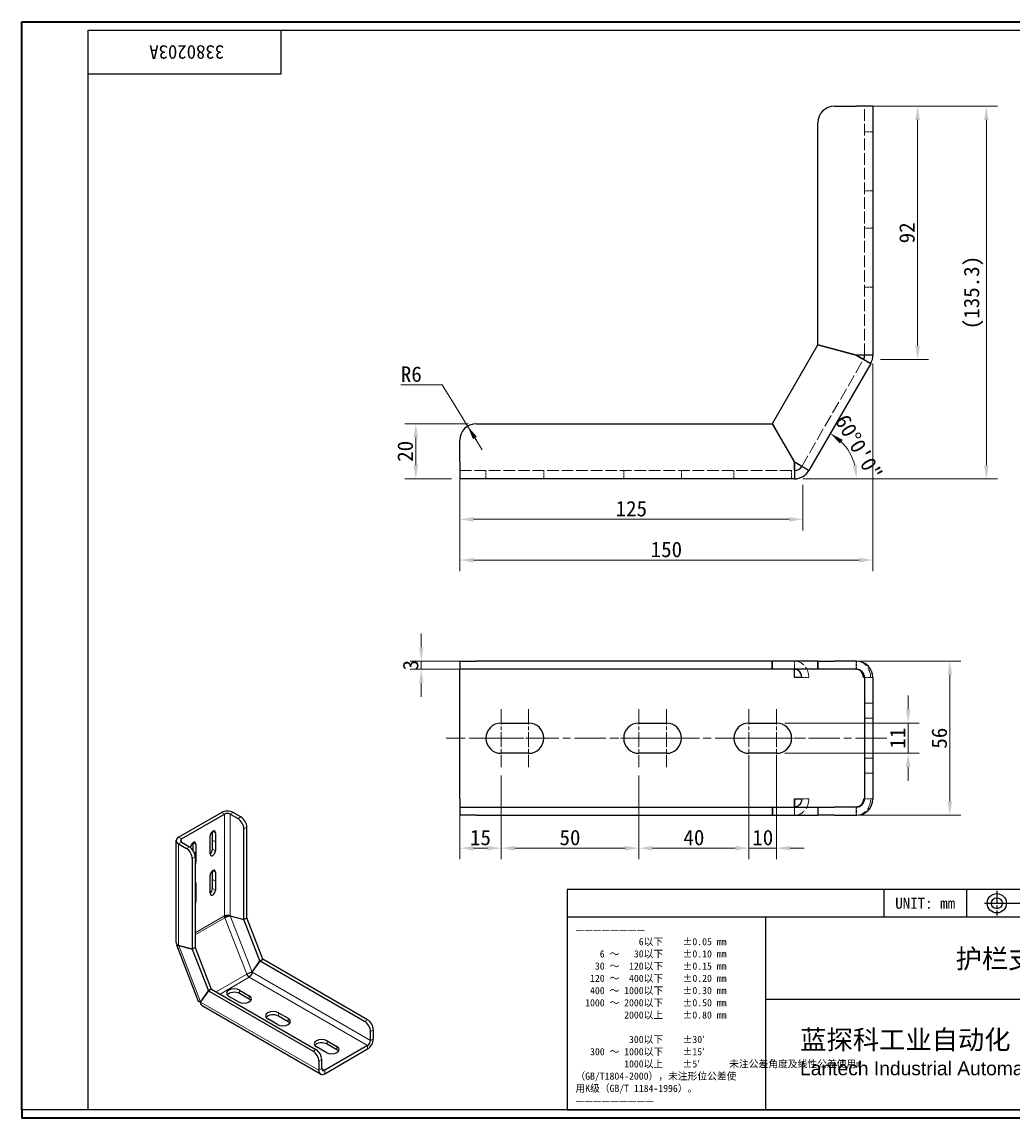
# Model space of a CAD drawing. Header units: millimetres. Extents: x 12 to 583, y 11 to 409.
# Drawn here: x 12 to 371.9, y 11 to 409 of the extents above; entities that cross this region are included whole.
import ezdxf
from ezdxf.enums import TextEntityAlignment as Align

# ---------------------------------------------------------------- set-up
doc = ezdxf.new("R2010")
doc.units = ezdxf.units.MM
doc.header["$LTSCALE"] = 2
doc.linetypes.add('CHAIN', pattern=[0.3543, 0.2362, -0.0295, 0.0591, -0.0295])
doc.linetypes.add('DASHED', pattern=[0.2067, 0.1654, -0.0413])
for name, color, linetype, lineweight in [('1', 7, 'Continuous', 18), ('可见 (ISO)', 7, 'Continuous', 25), ('可见窄的 (ISO)', 7, 'Continuous', 18), ('图框 (ISO)', 7, 'Continuous', 35), ('标题 (ISO)', 7, 'Continuous', 25)]:
    doc.layers.add(name, color=color, linetype=linetype, lineweight=lineweight)
for name, color, linetype, lineweight, true_color in [('中心标记 (ISO)', 1, 'CHAIN', 18, 0xc2ff0000), ('中心线 (ISO)', 1, 'CHAIN', 18, 0xc2ff0000), ('尺寸 (ISO)', 7, 'Continuous', 18, 0xc2008000), ('隐藏 (ISO)', 5, 'DASHED', 18, 0xc20000ff)]:
    doc.layers.add(name, color=color, linetype=linetype, lineweight=lineweight, true_color=true_color)
doc.styles.add('文本样式164', font='SimSun.ttf')
doc.styles.add('文本样式165', font='SimSun.ttf')
doc.styles.add('文本样式74', font='SimSun.ttf')
doc.styles.add('最新国标', font='simfang.ttf')
doc.styles.add('注释文本 (ISO)', font='simfang.ttf')
doc.dimstyles.new('默认 (GB)', dxfattribs={"dimscale": 2, "dimtxt": 2.8, "dimasz": 2.5, "dimexe": 2, "dimexo": 1.5, "dimgap": 0.5, "dimtad": 1, "dimtoh": 1, "dimdsep": 46, "dimtxsty": '最新国标', "dimcen": 0.09, "dimdle": 10, "dimaunit": 1, "dimadec": 3, "dimazin": 2, "dimtfac": 0.535714, "dimtdec": 3, "dimtmove": 0, "dimatfit": 3, "dimfxl": 1, "dimtolj": 1, "dimlwd": -1, "dimlwe": -1, "dimarcsym": 0})

# ---------------------------------------------------------------- blocks, each defined once
blk = doc.blocks.new('图框 最新国标')
at = {"layer": '图框 (ISO)'}
for p, q in [((6, 7), (6, 204.5)), ((6, 204.5), (291.5, 204.5)), ((6, 7), (6, 5.5)), ((6, 7), (6, 5.5)), ((291.5, 5.5), (6, 5.5))]:
    blk.add_line(p, q, dxfattribs=at)
at = {"layer": '图框 (ISO)', "color": 7, "linetype": 'Continuous', "lineweight": 25}
for p, q in [((18, 203), (290, 203)), ((18, 7), (18, 203)), ((18, 203), (290, 203)), ((53, 203), (53, 195)), ((53, 195), (18, 195)), ((290, 7), (6, 7)), ((290, 7), (18, 7))]:
    blk.add_line(p, q, dxfattribs=at)
at = {"layer": '图框 (ISO)', "style": '文本样式74'}
blk.add_attdef('零件代号_001', (42.72, 200.25), '', height=2.5, rotation=180, dxfattribs=at)
blk = doc.blocks.new('标题栏 最新国标')
at = {"layer": '标题 (ISO)'}
for p, q in [((381.98, -183.84), (196.98, -183.84)), ((196.98, -183.84), (196.98, -223.84)), ((254.48, -183.84), (254.48, -188.84)), ((269.48, -183.84), (269.48, -188.84)), ((281.48, -188.09), (281.48, -184.59)), ((281.48, -184.59), (286.48, -185.34)), ((289.48, -183.84), (289.48, -188.84)), ((381.98, -223.84), (381.98, -183.84)), ((383.48, -183.84), (383.48, -225.34)), ((286.48, -185.34), (286.48, -187.34)), ((196.98, -188.84), (381.98, -188.84)), ((232.98, -188.84), (232.98, -223.84)), ((286.48, -187.34), (281.48, -188.09)), ((321.98, -188.84), (321.98, -223.84)), ((321.98, -193.84), (381.98, -193.84)), ((321.98, -198.84), (381.98, -198.84)), ((351.98, -198.84), (351.98, -208.84)), ((321.98, -203.84), (232.98, -203.84)), ((321.98, -203.84), (381.98, -203.84)), ((321.98, -208.84), (381.98, -208.84)), ((321.98, -218.84), (381.98, -218.84)), ((196.98, -223.84), (381.98, -223.84)), ((383.48, -225.34), (196.98, -225.34))]:
    blk.add_line(p, q, dxfattribs=at)
at = {"layer": '标题 (ISO)', "linetype": 'CHAIN', "ltscale": 5.000333}
blk.add_line((274.98, -184.09), (274.98, -188.59), dxfattribs=at)
at = {"layer": '标题 (ISO)', "linetype": 'CHAIN', "ltscale": 15.834605}
blk.add_line((272.73, -186.34), (286.98, -186.34), dxfattribs=at)
at = {"layer": '标题 (ISO)'}
for radius in [1.75, 1]:
    blk.add_circle((274.98, -186.34), radius, dxfattribs=at)
at = {"layer": '1', "style": '文本样式164'}
for s, p in [('材 料', (299.48, -186.34)), ('UNIT: mm', (261.98, -186.34)), ('设 计', (327.98, -191.34)), ('制 图', (327.98, -196.34)), ('比 例', (327.98, -201.34)), ('重 量', (357.98, -201.34)), ('共 1  张', (336.98, -206.34)), ('第 1  张', (366.98, -206.34))]:
    blk.add_text(s, height=2, dxfattribs=at).set_placement(p, align=Align.MIDDLE_CENTER)
at = {"layer": '标题 (ISO)', "style": '注释文本 (ISO)'}
for s, insert, char_height, attachment_point, line_spacing_factor in [('————————\\P}\\fSimSun|b0|i0;{\\H1.3000;             6以下    ±0.05 mm\\P}\\fSimSun|b0|i0;{\\H1.3000;     6 ～   30以下    ±0.10 mm\\P}\\fSimSun|b0|i0;{\\H1.3000;    30 ～  120以下    ±0.15 mm\\P}\\fSimSun|b0|i0;{\\H1.3000;   120 ～  400以下    ±0.20 mm\\P}\\fSimSun|b0|i0;{\\H1.3000;   400 ～ 1000以下    ±0.30 mm\\P}\\fSimSun|b0|i0;{\\H1.3000;  1000 ～ 2000以下    ±0.50 mm\\P}\\fSimSun|b0|i0;{\\H1.3000;          2000以上    ±0.80 mm\\P}\\fSimSun|b0|i0;{\\H1.3000;\\P}\\fSimSun|b0|i0;{\\H1.3000;           300以下    ±30′\\P}\\fSimSun|b0|i0;{\\H1.3000;   300 ～ 1000以下    ±15′\\P}\\fSimSun|b0|i0;{\\H1.3000;          1000以上    ±5′}\\fSimSun|b0|i0;{\\H1.3000;      未注公差角度及线性公差使用m\\P}\\fSimSun|b0|i0;{\\H1.3000;（GB/T1804-2000），未注形位公差使\\P}\\fSimSun|b0|i0;{\\H1.3000;用K级（GB/T 1184-1996）。\\P}\\fSimSun|b0|i0;{\\H1.3000;—————————', (198.48, -206.63), 1.3, 4, 1.023913), ('{\\fMicrosoft YaHei|b0|i0|c134|p34;\\H1.75x;蓝探科工业自动化（江苏）有限公司\\P\\fArial|b0|i0|c0|p34;\\H0.71429x;Lantech Industrial Automation (Jiangsu) Co., Ltd\\fFangSong|b0|i0|c134|p49;.\\H1.15195x; }', (277.48, -213.84), 2, 5, 0.978695)]:
    blk.add_mtext(s, dxfattribs=dict(at, insert=insert, char_height=char_height, attachment_point=attachment_point, line_spacing_factor=line_spacing_factor))
at = {"layer": '标题 (ISO)', "attachment_point": 5, "style": '注释文本 (ISO)'}
for s, insert, char_height in [('\\fFangSong|b0|i0;零件号', (327.98, -211.84), 2), ('\\fSimSun|b0|i0;{\\H1.6000;未经蓝探科事先书面同意，严禁复制或发布此文件。}', (351.98, -221.34), 1.6)]:
    blk.add_mtext(s, dxfattribs=dict(at, insert=insert, char_height=char_height))
at = {"layer": '标题 (ISO)'}
for tag, p, height, style in [('材料_001', (320.09, -187.33), 2, '注释文本 (ISO)'), ('设计人_001', (353.61, -192.33), 2, '注释文本 (ISO)'), ('库存编号_001', (267.5, -198.15), 3.5, '文本样式165'), ('设计人_001', (353.61, -197.33), 2, '注释文本 (ISO)'), ('视图比例_001', (339.26, -202.33), 2, '注释文本 (ISO)'), ('质量\\P3;_001', (371.53, -202.3), 2, '注释文本 (ISO)'), ('零件代号_001', (347.87, -215.59), 3.5, '文本样式165')]:
    blk.add_attdef(tag, p, '', height=height, dxfattribs=dict(at, style=style))
blk = doc.blocks.new('*D5')
at = {"layer": 'Defpoints', "color": 0}
for p in [(171.01, 249.09), (295.55, 243.9), (295.55, 228.4)]:
    blk.add_point(p, dxfattribs=at)
at = {"layer": '尺寸 (ISO)', "color": 116, "true_color": 0x000000}
for p, q in [((171.01, 246.09), (171.01, 224.4)), ((295.55, 240.9), (295.55, 224.4)), ((176.01, 228.4), (290.55, 228.4))]:
    blk.add_line(p, q, dxfattribs=at)
for points in [[(176.01, 229.23), (176.01, 227.56), (171.01, 228.4)], [(290.55, 229.23), (290.55, 227.56), (295.55, 228.4)]]:
    blk.add_solid(points, dxfattribs=at)
at = {"layer": '尺寸 (ISO)', "insert": (233.28, 232.23), "char_height": 5.6, "attachment_point": 5, "style": '最新国标'}
blk.add_mtext('\\A1;125', dxfattribs=at)
blk = doc.blocks.new('*D6')
at = {"layer": 'Defpoints', "color": 0}
for p in [(320.21, 285), (313.96, 249.62), (296.01, 243.09), (299.01, 243.09)]:
    blk.add_point(p, dxfattribs=at)
at = {"layer": '尺寸 (ISO)', "color": 116, "true_color": 0x000000}
blk.add_line((302.01, 243.09), (319.11, 243.09), dxfattribs=at)
blk.add_arc((296.01, 243.09), 19.1, 15.0432, 44.9568, dxfattribs=at)
for points in [[(309.02, 255.93), (310.03, 257.25), (305.56, 259.63)], [(315.28, 248.16), (313.63, 247.94), (315.11, 243.09)]]:
    blk.add_solid(points, dxfattribs=at)
at = {"layer": '尺寸 (ISO)', "insert": (315.87, 254.56), "char_height": 5.6, "attachment_point": 5, "rotation": 300, "style": '最新国标'}
blk.add_mtext('\\A1;60°0\'0"', dxfattribs=at)
blk = doc.blocks.new('*D7')
at = {"layer": 'Defpoints', "color": 0}
for p in [(321.01, 288), (171.01, 249.09), (321.01, 213.6)]:
    blk.add_point(p, dxfattribs=at)
at = {"layer": '尺寸 (ISO)', "color": 116, "true_color": 0x000000}
for p, q in [((321.01, 285), (321.01, 209.6)), ((171.01, 246.09), (171.01, 209.6)), ((176.01, 213.6), (316.01, 213.6))]:
    blk.add_line(p, q, dxfattribs=at)
for points in [[(176.01, 214.44), (176.01, 212.77), (171.01, 213.6)], [(316.01, 214.44), (316.01, 212.77), (321.01, 213.6)]]:
    blk.add_solid(points, dxfattribs=at)
at = {"layer": '尺寸 (ISO)', "insert": (246.01, 217.43), "char_height": 5.6, "attachment_point": 5, "style": '最新国标'}
blk.add_mtext('\\A1;150', dxfattribs=at)
blk = doc.blocks.new('*D8')
at = {"layer": 'Defpoints', "color": 0}
for p in [(315.01, 378.39), (362.2, 378.39), (292.55, 243.09)]:
    blk.add_point(p, dxfattribs=at)
at = {"layer": '尺寸 (ISO)', "color": 116, "true_color": 0x000000}
for p, q in [((318.01, 378.39), (366.2, 378.39)), ((362.2, 248.09), (362.2, 373.39)), ((295.55, 243.09), (366.2, 243.09))]:
    blk.add_line(p, q, dxfattribs=at)
for points in [[(361.37, 373.39), (363.03, 373.39), (362.2, 378.39)], [(361.37, 248.09), (363.03, 248.09), (362.2, 243.09)]]:
    blk.add_solid(points, dxfattribs=at)
at = {"layer": '尺寸 (ISO)', "insert": (357.55, 310.74), "char_height": 5.6, "attachment_point": 5, "rotation": 90, "style": '最新国标'}
blk.add_mtext('\\A1;(135.3)', dxfattribs=at)
blk = doc.blocks.new('*D9')
at = {"layer": 'Defpoints', "color": 0}
for p in [(315.01, 378.39), (320.81, 286.45), (337.25, 286.45)]:
    blk.add_point(p, dxfattribs=at)
at = {"layer": '尺寸 (ISO)', "color": 116, "true_color": 0x000000}
for p, q in [((318.01, 378.39), (341.25, 378.39)), ((337.25, 373.39), (337.25, 291.45)), ((323.81, 286.45), (341.25, 286.45))]:
    blk.add_line(p, q, dxfattribs=at)
for points in [[(336.42, 373.39), (338.09, 373.39), (337.25, 378.39)], [(336.42, 291.45), (338.09, 291.45), (337.25, 286.45)]]:
    blk.add_solid(points, dxfattribs=at)
at = {"layer": '尺寸 (ISO)', "insert": (333.42, 332.42), "char_height": 5.6, "attachment_point": 5, "rotation": 90, "style": '最新国标'}
blk.add_mtext('\\A1;92', dxfattribs=at)
blk = doc.blocks.new('*D10')
at = {"layer": 'Defpoints', "color": 0}
for p in [(177.01, 263.09), (155.03, 243.09), (171.01, 243.09)]:
    blk.add_point(p, dxfattribs=at)
at = {"layer": '尺寸 (ISO)', "color": 116, "true_color": 0x000000}
for p, q in [((174.01, 263.09), (151.03, 263.09)), ((155.03, 258.09), (155.03, 248.09)), ((168.01, 243.09), (151.03, 243.09))]:
    blk.add_line(p, q, dxfattribs=at)
for points in [[(154.2, 258.09), (155.86, 258.09), (155.03, 263.09)], [(154.2, 248.09), (155.86, 248.09), (155.03, 243.09)]]:
    blk.add_solid(points, dxfattribs=at)
at = {"layer": '尺寸 (ISO)', "insert": (151.2, 253.09), "char_height": 5.6, "attachment_point": 5, "rotation": 90, "style": '最新国标'}
blk.add_mtext('\\A1;20', dxfattribs=at)
blk = doc.blocks.new('*D11')
at = {"layer": 'Defpoints', "color": 0}
for p in [(173.86, 262.2), (177.01, 257.09)]:
    blk.add_point(p, dxfattribs=at)
at = {"layer": '尺寸 (ISO)', "color": 116, "true_color": 0x000000}
for p, q in [((149.63, 277.23), (164.58, 277.23)), ((164.58, 277.23), (171.23, 266.45)), ((173.86, 262.2), (171.23, 266.45)), ((177.01, 257.09), (173.86, 262.2)), ((176.48, 257.94), (179.11, 253.69))]:
    blk.add_line(p, q, dxfattribs=at)
blk.add_solid([(177.19, 258.38), (175.78, 257.51), (173.86, 262.2)], dxfattribs=at)
at = {"layer": '尺寸 (ISO)', "insert": (153.39, 281.07), "char_height": 5.6, "attachment_point": 5, "style": '最新国标'}
blk.add_mtext('\\A1;R6', dxfattribs=at)
blk = doc.blocks.new('*D12')
at = {"layer": 'Defpoints', "color": 0}
for p in [(186.01, 138.44), (171.01, 126.94), (186.01, 109)]:
    blk.add_point(p, dxfattribs=at)
at = {"layer": '尺寸 (ISO)', "color": 116, "true_color": 0x000000}
for p, q in [((186.01, 135.44), (186.01, 105)), ((171.01, 123.94), (171.01, 105)), ((176.01, 109), (181.01, 109))]:
    blk.add_line(p, q, dxfattribs=at)
for points in [[(176.01, 109.83), (176.01, 108.16), (171.01, 109)], [(181.01, 109.83), (181.01, 108.16), (186.01, 109)]]:
    blk.add_solid(points, dxfattribs=at)
at = {"layer": '尺寸 (ISO)', "insert": (178.51, 112.83), "char_height": 5.6, "attachment_point": 5, "style": '最新国标'}
blk.add_mtext('\\A1;15', dxfattribs=at)
blk = doc.blocks.new('*D13')
at = {"layer": 'Defpoints', "color": 0}
for p in [(186.01, 138.44), (236.01, 138.44), (236.01, 109)]:
    blk.add_point(p, dxfattribs=at)
at = {"layer": '尺寸 (ISO)', "color": 116, "true_color": 0x000000}
for p, q in [((186.01, 135.44), (186.01, 105)), ((236.01, 135.44), (236.01, 105)), ((191.01, 109), (231.01, 109))]:
    blk.add_line(p, q, dxfattribs=at)
for points in [[(191.01, 109.83), (191.01, 108.16), (186.01, 109)], [(231.01, 109.83), (231.01, 108.16), (236.01, 109)]]:
    blk.add_solid(points, dxfattribs=at)
at = {"layer": '尺寸 (ISO)', "insert": (211.01, 112.83), "char_height": 5.6, "attachment_point": 5, "style": '最新国标'}
blk.add_mtext('\\A1;50', dxfattribs=at)
blk = doc.blocks.new('*D14')
at = {"layer": 'Defpoints', "color": 0}
for p in [(236.01, 138.44), (276.01, 138.44), (276.01, 109)]:
    blk.add_point(p, dxfattribs=at)
at = {"layer": '尺寸 (ISO)', "color": 116, "true_color": 0x000000}
for p, q in [((236.01, 135.44), (236.01, 105)), ((276.01, 135.44), (276.01, 105)), ((241.01, 109), (271.01, 109))]:
    blk.add_line(p, q, dxfattribs=at)
for points in [[(241.01, 109.83), (241.01, 108.16), (236.01, 109)], [(271.01, 109.83), (271.01, 108.16), (276.01, 109)]]:
    blk.add_solid(points, dxfattribs=at)
at = {"layer": '尺寸 (ISO)', "insert": (256.01, 112.83), "char_height": 5.6, "attachment_point": 5, "style": '最新国标'}
blk.add_mtext('\\A1;40', dxfattribs=at)
blk = doc.blocks.new('*D15')
at = {"layer": 'Defpoints', "color": 0}
for p in [(276.01, 143.44), (286.01, 143.44), (276.01, 109)]:
    blk.add_point(p, dxfattribs=at)
at = {"layer": '尺寸 (ISO)', "color": 116, "true_color": 0x000000}
for p, q in [((276.01, 140.44), (276.01, 105)), ((286.01, 140.44), (286.01, 105)), ((271.01, 109), (266.01, 109)), ((286.01, 109), (276.01, 109)), ((291.01, 109), (296.01, 109))]:
    blk.add_line(p, q, dxfattribs=at)
for points in [[(271.01, 109.83), (271.01, 108.16), (276.01, 109)], [(291.01, 109.83), (291.01, 108.16), (286.01, 109)]]:
    blk.add_solid(points, dxfattribs=at)
at = {"layer": '尺寸 (ISO)', "insert": (281.01, 112.83), "char_height": 5.6, "attachment_point": 5, "style": '最新国标'}
blk.add_mtext('\\A1;10', dxfattribs=at)
blk = doc.blocks.new('*D16')
at = {"layer": 'Defpoints', "color": 0}
for p in [(286.01, 154.44), (286.01, 143.44), (333.81, 143.44)]:
    blk.add_point(p, dxfattribs=at)
at = {"layer": '尺寸 (ISO)', "color": 116, "true_color": 0x000000}
for p, q in [((333.81, 159.44), (333.81, 164.44)), ((289.01, 154.44), (337.81, 154.44)), ((333.81, 154.44), (333.81, 143.44)), ((289.01, 143.44), (337.81, 143.44)), ((333.81, 138.44), (333.81, 133.44))]:
    blk.add_line(p, q, dxfattribs=at)
for points in [[(332.98, 159.44), (334.65, 159.44), (333.81, 154.44)], [(332.98, 138.44), (334.65, 138.44), (333.81, 143.44)]]:
    blk.add_solid(points, dxfattribs=at)
at = {"layer": '尺寸 (ISO)', "insert": (330.01, 148.94), "char_height": 5.6, "attachment_point": 5, "rotation": 90, "style": '最新国标'}
blk.add_mtext('\\A1;11', dxfattribs=at)
blk = doc.blocks.new('*D17')
at = {"layer": 'Defpoints', "color": 0}
for p in [(284.41, 176.94), (284.41, 120.94), (348.96, 120.94)]:
    blk.add_point(p, dxfattribs=at)
at = {"layer": '尺寸 (ISO)', "color": 116, "true_color": 0x000000}
for p, q in [((287.41, 176.94), (352.96, 176.94)), ((348.96, 171.94), (348.96, 125.94)), ((287.41, 120.94), (352.96, 120.94))]:
    blk.add_line(p, q, dxfattribs=at)
for points in [[(348.13, 171.94), (349.79, 171.94), (348.96, 176.94)], [(348.13, 125.94), (349.79, 125.94), (348.96, 120.94)]]:
    blk.add_solid(points, dxfattribs=at)
at = {"layer": '尺寸 (ISO)', "insert": (345.13, 148.94), "char_height": 5.6, "attachment_point": 5, "rotation": 90, "style": '最新国标'}
blk.add_mtext('\\A1;56', dxfattribs=at)
blk = doc.blocks.new('*D18')
at = {"layer": 'Defpoints', "color": 0}
for p in [(157.01, 176.94), (177.01, 176.94), (177.01, 173.94)]:
    blk.add_point(p, dxfattribs=at)
at = {"layer": '尺寸 (ISO)', "color": 116, "true_color": 0x000000}
for p, q in [((157.01, 181.94), (157.01, 186.94)), ((174.01, 176.94), (153.01, 176.94)), ((157.01, 173.94), (157.01, 176.94)), ((174.01, 173.94), (153.01, 173.94)), ((157.01, 168.94), (157.01, 163.94))]:
    blk.add_line(p, q, dxfattribs=at)
for points in [[(156.18, 181.94), (157.84, 181.94), (157.01, 176.94)], [(156.18, 168.94), (157.84, 168.94), (157.01, 173.94)]]:
    blk.add_solid(points, dxfattribs=at)
at = {"layer": '尺寸 (ISO)', "insert": (153.18, 175.44), "char_height": 5.6, "attachment_point": 5, "rotation": 90, "style": '最新国标'}
blk.add_mtext('\\A1;3', dxfattribs=at)

msp = doc.modelspace()

# ---------------------------------------------------------------- linework, layer by layer
at = {"layer": '中心标记 (ISO)', "ltscale": 11.667578}
for p, q in [((186.0099, 159.435), (186.0099, 138.435)), ((196.0099, 159.435), (196.0099, 138.435)), ((236.0099, 159.435), (236.0099, 138.435)), ((246.0099, 159.435), (246.0099, 138.435)), ((276.0099, 159.435), (276.0099, 138.435)), ((286.0099, 159.435), (286.0099, 138.435))]:
    msp.add_line(p, q, dxfattribs=at)
at = {"layer": '中心标记 (ISO)', "ltscale": 8.611757}
for p, q in [((191.0099, 148.935), (175.5099, 148.935)), ((206.5099, 148.935), (191.0099, 148.935)), ((241.0099, 148.935), (225.5099, 148.935)), ((256.5099, 148.935), (241.0099, 148.935)), ((281.0099, 148.935), (265.5099, 148.935)), ((296.5099, 148.935), (281.0099, 148.935))]:
    msp.add_line(p, q, dxfattribs=at)
at = {"layer": '中心线 (ISO)', "ltscale": 23.990969}
msp.add_line((326.0099, 148.935), (166.0099, 148.935), dxfattribs=at)
at = {"layer": '可见 (ISO)'}
for p, q in [((307.0099, 378.3938), (315.0099, 378.3938)), ((321.0099, 378.3938), (315.0099, 378.3938)), ((321.0099, 378.3938), (321.0099, 288.0015)), ((301.0099, 291.8046), (301.0099, 372.3938)), ((284.4917, 263.1426), (300.984, 291.708)), ((300.984, 291.708), (314.984, 287.9567)), ((315.0099, 288.0533), (301.0099, 291.8046)), ((321.0099, 288.0015), (318.0099, 288.0015)), ((320.206, 285.0015), (297.7419, 246.0926)), ((317.6079, 286.5015), (320.206, 285.0015)), ((177.0099, 263.0926), (284.4051, 263.0926)), ((284.4051, 263.0926), (292.488, 249.0926)), ((292.5746, 249.1426), (284.4917, 263.1426)), ((171.0099, 249.0926), (171.0099, 257.0926)), ((171.0099, 249.0926), (171.0099, 243.0926)), ((297.7419, 246.0926), (295.1438, 247.5926)), ((292.5458, 243.0926), (171.0099, 243.0926)), ((292.5458, 246.0926), (292.5458, 243.0926)), ((171.0099, 176.935), (177.0099, 176.935)), ((171.0099, 176.935), (171.0099, 173.935)), ((284.4051, 176.935), (177.0099, 176.935)), ((284.4917, 176.935), (284.4051, 176.935)), ((284.4051, 173.935), (284.4051, 176.935)), ((300.984, 176.935), (284.4917, 176.935)), ((284.4917, 173.935), (284.4917, 176.935)), ((301.0099, 176.935), (300.984, 176.935)), ((300.984, 173.935), (300.984, 176.935)), ((301.0099, 176.935), (307.0099, 176.935)), ((301.0099, 176.935), (301.0099, 173.935)), ((315.0099, 176.935), (307.0099, 176.935)), ((177.0099, 173.935), (171.0099, 173.935)), ((171.0099, 170.935), (171.0099, 173.935)), ((284.4051, 173.935), (177.0099, 173.935)), ((284.4917, 173.935), (284.4051, 173.935)), ((300.984, 173.935), (284.4917, 173.935)), ((301.0099, 173.935), (300.984, 173.935)), ((307.0099, 173.935), (301.0099, 173.935)), ((315.0099, 173.935), (307.0099, 173.935)), ((171.0099, 126.935), (171.0099, 170.935)), ((295.1438, 170.935), (292.5458, 170.935)), ((318.0099, 170.935), (317.6079, 170.935)), ((318.0099, 170.935), (318.0099, 126.935)), ((321.0099, 170.935), (321.0099, 126.935)), ((186.0099, 154.435), (196.0099, 154.435)), ((236.0099, 154.435), (246.0099, 154.435)), ((276.0099, 154.435), (286.0099, 154.435)), ((196.0099, 143.435), (186.0099, 143.435)), ((246.0099, 143.435), (236.0099, 143.435)), ((286.0099, 143.435), (276.0099, 143.435)), ((171.0099, 126.935), (171.0099, 123.935)), ((171.0099, 123.935), (177.0099, 123.935)), ((171.0099, 123.935), (171.0099, 120.935)), ((177.0099, 123.935), (284.4051, 123.935)), ((284.4917, 123.935), (284.4051, 123.935)), ((284.4051, 123.935), (284.4051, 120.935)), ((284.4917, 123.935), (300.984, 123.935)), ((284.4917, 123.935), (284.4917, 120.935)), ((292.5458, 126.935), (295.1438, 126.935)), ((301.0099, 123.935), (300.984, 123.935)), ((300.984, 123.935), (300.984, 120.935)), ((301.0099, 123.935), (307.0099, 123.935)), ((301.0099, 123.935), (301.0099, 120.935)), ((315.0099, 123.935), (307.0099, 123.935)), ((317.6079, 126.935), (318.0099, 126.935)), ((68.9141, 112.9773), (84.4704, 121.9587)), ((69.9747, 112.3649), (85.5311, 121.3464)), ((87.6524, 121.3464), (90.4808, 119.7134)), ((91.5415, 120.3257), (88.7131, 121.9587)), ((177.0099, 120.935), (171.0099, 120.935)), ((177.0099, 120.935), (284.4051, 120.935)), ((284.4051, 120.935), (284.4917, 120.935)), ((284.4917, 120.935), (300.984, 120.935)), ((300.984, 120.935), (301.0099, 120.935)), ((307.0099, 120.935), (301.0099, 120.935)), ((307.0099, 120.935), (315.0099, 120.935)), ((92.6021, 83.1387), (92.6021, 116.0391)), ((93.6628, 83.7511), (93.6628, 116.6515)), ((68.0354, 74.8606), (68.0354, 111.7525)), ((80.3162, 110.1773), (80.3162, 113.4365)), ((81.2, 111.9124), (81.2, 115.0649)), ((81.2, 108.6396), (81.2, 111.8988)), ((82.2607, 114.5592), (82.2607, 111.3)), ((68.9141, 110.5278), (71.7425, 108.8948)), ((69.9747, 111.1402), (72.8031, 109.5072)), ((73.2451, 109.1983), (73.2451, 109.3541)), ((74.129, 108.2043), (74.129, 110.9824)), ((75.1896, 110.4767), (75.1896, 107.2175)), ((80.3162, 106.9046), (80.3162, 110.1638)), ((82.2607, 111.2865), (82.2607, 108.0273)), ((73.8638, 105.2206), (73.8638, 72.3201)), ((74.9245, 105.8329), (74.9245, 72.9325)), ((75.1896, 107.204), (75.1896, 103.9448)), ((81.2, 97.6237), (81.2, 100.7762)), ((82.2607, 100.2705), (82.2607, 97.0113)), ((75.1896, 96.1881), (75.1896, 92.9288)), ((80.3162, 95.8886), (80.3162, 99.1479)), ((80.3162, 92.6159), (80.3162, 95.8751)), ((81.2, 94.3509), (81.2, 97.6102)), ((82.2607, 96.9978), (82.2607, 93.7386)), ((75.1896, 92.9153), (75.1896, 89.6561)), ((87.6524, 84.465), (92.6021, 83.1387)), ((87.6615, 84.4203), (87.7115, 84.4491)), ((87.6615, 84.4203), (92.6113, 83.094)), ((92.6021, 83.1387), (93.6628, 83.7511)), ((92.6113, 83.094), (93.672, 83.7064)), ((93.672, 83.7064), (93.6128, 83.7222)), ((99.5028, 68.6781), (93.672, 83.7064)), ((98.4422, 68.0657), (92.6113, 83.094)), ((76.1747, 53.3106), (68.244, 73.7508)), ((73.8638, 72.3201), (68.9141, 73.6464)), ((68.9732, 73.6306), (68.9232, 73.6017)), ((68.9232, 73.6017), (73.873, 72.2754)), ((74.9245, 72.9325), (73.8638, 72.3201)), ((74.9336, 72.8878), (73.873, 72.2754)), ((73.873, 72.2754), (79.7039, 57.2472)), ((74.8745, 72.9036), (74.9336, 72.8878)), ((74.9336, 72.8878), (80.7645, 57.8595)), ((95.5844, 64.0002), (98.4422, 68.0657)), ((95.6151, 63.9621), (98.4728, 68.0276)), ((98.4422, 68.0657), (99.5028, 68.6781)), ((98.4728, 68.0276), (99.5335, 68.64)), ((136.4428, 46.1057), (98.4728, 68.0276)), ((99.4369, 68.5843), (99.5028, 68.6781)), ((137.5034, 46.7181), (99.5335, 68.64)), ((95.5844, 64.0002), (95.681, 64.0559)), ((79.7039, 57.2472), (76.8461, 53.1816)), ((76.8767, 53.1435), (79.7345, 57.2091)), ((80.7645, 57.8595), (79.7039, 57.2472)), ((80.7951, 57.8214), (79.7345, 57.2091)), ((79.7345, 57.2091), (117.7044, 35.2871)), ((80.6985, 57.7657), (80.7645, 57.8595)), ((80.7951, 57.8214), (118.7651, 35.8995)), ((91.0111, 57.4346), (94.5467, 55.3933)), ((94.5467, 54.1686), (91.0111, 56.2098)), ((76.9427, 53.2374), (76.8461, 53.1816)), ((120.4471, 26.9735), (77.4878, 51.7761)), ((90.6576, 53.148), (87.1221, 55.1892)), ((105.1533, 49.2696), (108.6888, 47.2284)), ((108.6888, 46.0036), (105.1533, 48.0449)), ((104.7997, 44.983), (101.2642, 47.0242)), ((138.5641, 39.1655), (138.5641, 42.4314)), ((139.6247, 39.7778), (139.6247, 43.0438)), ((122.4774, 34.7768), (118.9419, 36.818)), ((137.5034, 37.3283), (121.9471, 28.3469)), ((121.9471, 27.1221), (137.5034, 36.1036)), ((122.831, 39.0634), (126.3665, 37.0222)), ((126.3665, 35.7974), (122.831, 37.8387)), ((120.8864, 28.9593), (120.8864, 32.2252)), ((119.8258, 31.6129), (119.8258, 28.3469))]:
    msp.add_line(p, q, dxfattribs=at)
for centre, radius, start, end in [((307.0099, 372.3938), 6, 90, 180), ((315.0099, 288.0015), 3, 330, 0), ((315.0099, 288.0015), 6, 330, 0), ((177.0099, 257.0926), 6, 90, 180), ((292.5458, 249.0926), 3, 270, 330), ((292.5458, 249.0926), 6, 270, 330), ((315.0099, 170.935), 6, 0, 90), ((315.0099, 170.935), 3, 0, 90), ((186.0099, 148.935), 5.5, 90, 270), ((196.0099, 148.935), 5.5, 270, 90), ((236.0099, 148.935), 5.5, 90, 270), ((246.0099, 148.935), 5.5, 270, 90), ((276.0099, 148.935), 5.5, 90, 270), ((286.0099, 148.935), 5.5, 270, 90), ((315.0099, 126.935), 6, 270, 0), ((315.0099, 126.935), 3, 270, 0)]:
    msp.add_arc(centre, radius, start, end, dxfattribs=at)
for centre, major_axis, start_param, end_param in [((86.5917, 120.734), (-3, 0), 3.92699082, 5.49778714), ((86.5917, 120.734), (1.5, 0), 0.78539816, 2.35619449), ((90.4808, 117.2639), (1.5, -2.5981), 0.78539816, 2.35619449), ((91.5415, 117.8762), (-1.5, 2.5981), 3.92699082, 5.49778714), ((81.2884, 113.9979), (0.6875, 1.1908), 5.49778714, 8.6393798), ((71.0354, 111.7525), (-3, 0), 5.49778714, 7.06858347), ((71.0354, 111.7525), (-1.5, 0), 5.49778714, 7.06858347), ((80.2278, 111.3443), (0.6875, 1.1908), 5.49175696, 5.50381732), ((71.7425, 106.4453), (1.5, -2.5981), 0.78539816, 2.35619449), ((72.8031, 107.0577), (-1.5, 2.5981), 3.92699082, 5.49778714), ((74.2174, 109.9154), (0.6875, 1.1908), 5.49778714, 8.6393798), ((81.2884, 110.7319), (0.6875, 1.1908), 2.35016431, 2.36222467), ((80.2278, 108.0783), (0.6875, 1.1908), 4.0180256, 5.49778714), ((81.2884, 107.4659), (-0.6875, -1.1908), 5.49778714, 8.6393798), ((81.2884, 110.7319), (-0.6875, -1.1908), 2.35016431, 2.36222467), ((74.2174, 103.3834), (-0.6875, -1.1908), 1.59973811, 2.35619449), ((74.2174, 106.6494), (-0.6875, -1.1908), 2.35016431, 2.36222467), ((81.2884, 99.7092), (0.6875, 1.1908), 5.49778714, 8.6393798), ((74.2174, 95.6267), (0.6875, 1.1908), 5.49778714, 6.25424353), ((81.2884, 96.4432), (0.6875, 1.1908), 2.35016431, 2.36222467), ((80.2278, 97.0556), (0.6875, 1.1908), 5.49175696, 5.50381732), ((81.2884, 96.4432), (-0.6875, -1.1908), 2.35016431, 2.36222467), ((74.2174, 92.3607), (-0.6875, -1.1908), 2.35016431, 2.36222467), ((80.2278, 93.7896), (0.6875, 1.1908), 4.0180256, 5.49778714), ((81.2884, 93.1772), (-0.6875, -1.1908), 5.49778714, 8.6393798), ((74.2174, 89.0947), (-0.6875, -1.1908), 1.59973811, 2.35619449), ((86.5917, 83.8315), (-0.75, 1.299), 0.78539816, 1.30899694), ((94.534, 63.3615), (-0.75, 1.299), 1.30899694, 2.35619449), ((89.0666, 56.3119), (-2.75, 0), 3.92699082, 7.06858347), ((89.0666, 55.0871), (-2.75, 0), 3.92699082, 5.88722474), ((92.6021, 54.2706), (2.75, 0), 3.92699082, 7.06858347), ((92.6021, 53.0459), (-2.75, 0), 3.53755322, 3.92699082), ((103.2087, 48.1469), (-2.75, 0), 3.92699082, 7.06858347), ((103.2087, 46.9222), (-2.75, 0), 3.92699082, 5.88722474), ((106.7443, 46.1057), (2.75, 0), 3.92699082, 7.06858347), ((106.7443, 44.8809), (-2.75, 0), 3.53755322, 3.92699082), ((136.4428, 43.6562), (1.5, -2.5981), 0.78539816, 2.35619449), ((137.5034, 44.2686), (-1.5, 2.5981), 3.92699082, 5.49778714), ((120.8864, 37.9407), (-2.75, 0), 3.92699082, 7.06858347), ((120.8864, 36.716), (-2.75, 0), 3.92699082, 5.88722474), ((118.7651, 33.45), (-1.5, 2.5981), 3.92699082, 5.49778714), ((124.4219, 35.8995), (2.75, 0), 3.92699082, 7.06858347), ((137.5034, 38.5531), (1.5, 2.5981), 3.92699082, 5.49778714), ((137.5034, 38.5531), (0.75, 1.299), 3.92699082, 5.49778714), ((117.7044, 32.8376), (1.5, -2.5981), 0.78539816, 2.35619449), ((124.4219, 34.6747), (-2.75, 0), 3.53755322, 3.92699082), ((121.9471, 29.5716), (-1.5, -2.5981), 5.49778714, 7.06858347), ((121.9471, 29.5716), (-0.75, -1.299), 5.49778714, 7.06858347)]:
    msp.add_ellipse(centre, major_axis=major_axis, ratio=0.57735027, start_param=start_param, end_param=end_param, dxfattribs=at)
for points, knots in [([(314.984, 287.9567), (316.4835, 287.1019), (317.9697, 286.2548), (318.9463, 285.7019), (319.7472, 285.2485), (320.2021, 284.9948), (320.206, 285.0015)], [0, 0, 0, 0, 0.86303039, 0.86303039, 0.86303039, 1.57079633, 1.57079633, 1.57079633, 1.57079633]), ([(317.6079, 286.5015), (317.6023, 286.4918), (317.1046, 286.7661), (316.3387, 287.1953), (315.9323, 287.423), (315.4585, 287.6897), (314.984, 287.9567)], [0, 0, 0, 0, 1.02632188, 1.02632188, 1.02632188, 1.57079633, 1.57079633, 1.57079633, 1.57079633]), ([(321.0099, 288.0015), (321.0099, 288.011), (320.2222, 288.0205), (318.9107, 288.03), (317.8351, 288.0378), (316.4254, 288.0455), (315.0099, 288.0533)], [0, 0, 0, 0, 0.86303039, 0.86303039, 0.86303039, 1.57079633, 1.57079633, 1.57079633, 1.57079633]), ([(318.0099, 288.0015), (318.0099, 288.0128), (317.4417, 288.0241), (316.5638, 288.0354), (316.098, 288.0413), (315.5543, 288.0473), (315.0099, 288.0533)], [0, 0, 0, 0, 1.02632188, 1.02632188, 1.02632188, 1.57079633, 1.57079633, 1.57079633, 1.57079633]), ([(292.488, 249.0926), (292.4986, 247.3665), (292.5092, 245.6559), (292.5197, 244.5337), (292.5284, 243.6134), (292.5371, 243.0926), (292.5458, 243.0926)], [0, 0, 0, 0, 0.86303039, 0.86303039, 0.86303039, 1.57079633, 1.57079633, 1.57079633, 1.57079633]), ([(292.5458, 246.0926), (292.5332, 246.0926), (292.5206, 246.6608), (292.508, 247.5387), (292.5014, 248.0044), (292.4947, 248.5481), (292.488, 249.0926)], [0, 0, 0, 0, 1.02632188, 1.02632188, 1.02632188, 1.57079633, 1.57079633, 1.57079633, 1.57079633]), ([(297.7419, 246.0926), (297.7472, 246.1017), (297.0703, 246.5047), (295.9398, 247.1696), (295.0127, 247.7149), (293.7962, 248.4273), (292.5746, 249.1426)], [0, 0, 0, 0, 0.86303039, 0.86303039, 0.86303039, 1.57079633, 1.57079633, 1.57079633, 1.57079633]), ([(295.1438, 247.5926), (295.1501, 247.6035), (294.6644, 247.8984), (293.9103, 248.3483), (293.5103, 248.5869), (293.0428, 248.8646), (292.5746, 249.1426)], [0, 0, 0, 0, 1.02632188, 1.02632188, 1.02632188, 1.57079633, 1.57079633, 1.57079633, 1.57079633]), ([(292.5458, 170.935), (292.5332, 171.9613), (292.5206, 172.9696), (292.508, 173.5012), (292.5014, 173.7832), (292.4947, 173.935), (292.488, 173.935)], [0, 0, 0, 0, 1.02632188, 1.02632188, 1.02632188, 1.57079633, 1.57079633, 1.57079633, 1.57079633]), ([(295.1438, 170.935), (295.1501, 171.9613), (294.6644, 172.9696), (293.9103, 173.5012), (293.5103, 173.7832), (293.0428, 173.935), (292.5746, 173.935)], [0, 0, 0, 0, 1.02632188, 1.02632188, 1.02632188, 1.57079633, 1.57079633, 1.57079633, 1.57079633]), ([(317.6079, 170.935), (317.6023, 171.9613), (317.1046, 172.9696), (316.3387, 173.5012), (315.9323, 173.7832), (315.4585, 173.935), (314.984, 173.935)], [0, 0, 0, 0, 1.02632188, 1.02632188, 1.02632188, 1.57079633, 1.57079633, 1.57079633, 1.57079633]), ([(292.5458, 126.935), (292.5332, 125.9087), (292.5206, 124.9004), (292.508, 124.3688), (292.5014, 124.0868), (292.4947, 123.935), (292.488, 123.935)], [0, 0, 0, 0, 1.02632188, 1.02632188, 1.02632188, 1.57079633, 1.57079633, 1.57079633, 1.57079633]), ([(295.1438, 126.935), (295.1501, 125.9087), (294.6644, 124.9004), (293.9103, 124.3688), (293.5103, 124.0868), (293.0428, 123.935), (292.5746, 123.935)], [0, 0, 0, 0, 1.02632188, 1.02632188, 1.02632188, 1.57079633, 1.57079633, 1.57079633, 1.57079633]), ([(317.6079, 126.935), (317.6023, 125.9087), (317.1046, 124.9004), (316.3387, 124.3688), (315.9323, 124.0868), (315.4585, 123.935), (314.984, 123.935)], [0, 0, 0, 0, 1.02632188, 1.02632188, 1.02632188, 1.57079633, 1.57079633, 1.57079633, 1.57079633]), ([(85.5311, 84.4439), (85.8939, 84.658), (86.4513, 84.7524), (86.9496, 84.6863), (87.214, 84.6512), (87.4599, 84.5737), (87.6524, 84.465)], [0, 0, 0, 0, 1.02632188, 1.02632188, 1.02632188, 1.57079633, 1.57079633, 1.57079633, 1.57079633]), ([(87.0827, 84.6641), (86.9167, 84.6113), (86.748, 84.5538), (86.5791, 84.4924), (86.2355, 84.3675), (85.8931, 84.2273), (85.573, 84.0814)], [0.682855683, 0.682855683, 0.682855683, 0.682855683, 0.863030386, 0.863030386, 0.863030386, 1.229583079, 1.229583079, 1.229583079, 1.229583079]), ([(85.6732, 83.7494), (86.038, 83.9538), (86.5705, 84.17), (87.0292, 84.2974), (87.2726, 84.365), (87.4938, 84.4081), (87.6615, 84.4203)], [0, 0, 0, 0, 1.02632188, 1.02632188, 1.02632188, 1.57079633, 1.57079633, 1.57079633, 1.57079633]), ([(68.3746, 74.0714), (68.2807, 73.966), (68.2318, 73.8735), (68.2342, 73.7998), (68.2395, 73.6378), (68.4884, 73.5665), (68.9232, 73.6017)], [0.54093697, 0.54093697, 0.54093697, 0.54093697, 0.86303039, 0.86303039, 0.86303039, 1.57079633, 1.57079633, 1.57079633, 1.57079633]), ([(93.6154, 63.2795), (93.9761, 63.4947), (94.5043, 63.7218), (94.9588, 63.86), (95.2, 63.9334), (95.4189, 63.9822), (95.5844, 64.0002)], [0, 0, 0, 0, 1.02632188, 1.02632188, 1.02632188, 1.57079633, 1.57079633, 1.57079633, 1.57079633]), ([(94.534, 62.1368), (94.9013, 62.3437), (95.2622, 62.7789), (95.4546, 63.2432), (95.5567, 63.4896), (95.6127, 63.7412), (95.6151, 63.9621)], [0, 0, 0, 0, 1.02632188, 1.02632188, 1.02632188, 1.57079633, 1.57079633, 1.57079633, 1.57079633]), ([(77.488, 51.7765), (77.4494, 51.7985), (77.4124, 51.8231), (77.377, 51.8505), (77.0547, 52.0999), (76.8737, 52.5674), (76.8767, 53.1435)], [0.785398163, 0.785398163, 0.785398163, 0.785398163, 0.863030386, 0.863030386, 0.863030386, 1.570796327, 1.570796327, 1.570796327, 1.570796327])]:
    msp.add_open_spline(points, degree=3, knots=knots, dxfattribs=at)
for points in [[(292.5458, 170.935), (292.5393, 171.9822), (292.5329, 173.0237), (292.5265, 173.9316)], [(292.5265, 123.9359), (292.5329, 124.8438), (292.5393, 125.8878), (292.5458, 126.935)], [(68.9141, 73.6464), (68.3587, 73.9635), (68.0385, 74.4112), (68.0358, 74.8607)], [(76.8461, 53.1816), (76.4605, 53.1435), (76.2268, 53.1918), (76.1771, 53.3116)]]:
    msp.add_open_spline(points, degree=3, dxfattribs=at)
at = {"layer": '可见窄的 (ISO)'}
for p, q in [((85.5311, 121.3464), (84.4704, 121.9587)), ((85.5311, 84.4439), (85.5311, 121.3464)), ((88.7131, 121.9587), (87.6524, 121.3464)), ((87.6524, 121.3464), (87.6524, 84.465)), ((91.5415, 120.3257), (90.4808, 119.7134)), ((92.6021, 116.0391), (93.6628, 116.6515)), ((68.9141, 112.9773), (69.9747, 112.3649)), ((69.9747, 112.3649), (69.9747, 111.1402)), ((82.2607, 111.3), (81.2, 111.9124)), ((81.2, 111.8988), (82.2607, 111.2865)), ((81.2884, 115.1206), (82.2607, 114.5592)), ((69.9747, 111.1402), (68.9141, 110.5278)), ((68.9141, 110.5278), (68.9141, 73.6464)), ((72.8031, 109.5072), (71.7425, 108.8948)), ((74.2174, 111.0381), (75.1896, 110.4767)), ((75.1896, 107.2175), (74.4544, 107.642)), ((74.4638, 107.6231), (75.1896, 107.204)), ((81.2, 108.6396), (82.2607, 108.0273)), ((73.8638, 105.2206), (74.9245, 105.8329)), ((74.9245, 104.0979), (75.1896, 103.9448)), ((81.2884, 100.8319), (82.2607, 100.2705)), ((74.9245, 96.3412), (75.1896, 96.1881)), ((82.2607, 97.0113), (81.2, 97.6237)), ((81.2, 97.6102), (82.2607, 96.9978)), ((75.1896, 92.9288), (74.9245, 93.0819)), ((74.9245, 93.0684), (75.1896, 92.9153)), ((81.2, 94.3509), (82.2607, 93.7386)), ((74.9245, 89.8092), (75.1896, 89.6561)), ((74.9245, 78.3201), (85.5311, 84.4439)), ((74.9245, 77.5437), (85.6732, 83.7494)), ((93.6154, 63.2795), (85.6732, 83.7494)), ((87.6615, 84.4203), (95.5844, 64.0002)), ((68.9232, 73.6017), (76.8461, 53.1816)), ((95.6151, 63.9621), (138.5641, 39.1655)), ((82.4785, 56.8495), (93.6154, 63.2795)), ((83.9274, 56.013), (94.534, 62.1368)), ((137.5034, 37.3283), (94.534, 62.1368)), ((91.0111, 56.2098), (91.0111, 57.4346)), ((76.8767, 53.1435), (119.8258, 28.3469)), ((94.5467, 54.1686), (94.5467, 55.3933)), ((105.1533, 48.0449), (105.1533, 49.2696)), ((108.6888, 46.0036), (108.6888, 47.2284)), ((137.5034, 46.7181), (136.4428, 46.1057)), ((138.5641, 42.4314), (139.6247, 43.0438)), ((118.7651, 35.8995), (117.7044, 35.2871)), ((122.831, 37.8387), (122.831, 39.0634)), ((126.3665, 35.7974), (126.3665, 37.0222)), ((137.5034, 36.1036), (137.5034, 37.3283)), ((138.5641, 39.1655), (139.6247, 39.7778)), ((119.8258, 31.6129), (120.8864, 32.2252)), ((119.8258, 28.3469), (120.8864, 28.9593)), ((120.8864, 28.9593), (121.9471, 28.3469)), ((121.9471, 28.3469), (121.9471, 27.1221))]:
    msp.add_line(p, q, dxfattribs=at)
at = {"layer": '尺寸 (ISO)'}
msp.add_line((295.5458, 243.0926), (296.0099, 243.0926), dxfattribs=at)
at = {"layer": '隐藏 (ISO)', "ltscale": 12.862105}
msp.add_line((318.0099, 288.0015), (318.0099, 378.3938), dxfattribs=at)
at = {"layer": '隐藏 (ISO)', "ltscale": 2.856945}
for p, q in [((321.0099, 369.1438), (318.0099, 369.1438)), ((321.0099, 347.6438), (318.0099, 347.6438)), ((321.0099, 334.1438), (318.0099, 334.1438)), ((321.0099, 312.6438), (318.0099, 312.6438)), ((180.5099, 243.0926), (180.5099, 246.0926)), ((201.5099, 243.0926), (201.5099, 246.0926)), ((230.5099, 243.0926), (230.5099, 246.0926)), ((251.5099, 243.0926), (251.5099, 246.0926)), ((270.5099, 243.0926), (270.5099, 246.0926)), ((291.5099, 243.0926), (291.5099, 246.0926)), ((292.488, 173.935), (292.488, 176.935)), ((292.5746, 173.935), (292.5746, 176.935)), ((314.984, 173.935), (314.984, 176.935)), ((315.0099, 173.935), (315.0099, 176.935)), ((295.1438, 170.935), (297.7419, 170.935)), ((318.0099, 170.935), (321.0099, 170.935)), ((318.0099, 161.6851), (321.0099, 161.6851)), ((321.0099, 161.685), (318.0099, 161.685)), ((321.0099, 156.185), (318.0099, 156.185)), ((318.0099, 156.185), (321.0099, 156.185)), ((318.0099, 141.6851), (321.0099, 141.6851)), ((321.0099, 141.685), (318.0099, 141.685)), ((321.0099, 136.185), (318.0099, 136.185)), ((318.0099, 136.185), (321.0099, 136.185)), ((292.488, 123.935), (292.488, 120.935)), ((292.5746, 123.935), (292.5746, 120.935)), ((297.7419, 126.935), (295.1438, 126.935)), ((314.984, 123.935), (314.984, 120.935)), ((315.0099, 123.935), (315.0099, 120.935)), ((321.0099, 126.935), (318.0099, 126.935))]:
    msp.add_line(p, q, dxfattribs=at)
at = {"layer": '隐藏 (ISO)', "ltscale": 13.584967}
msp.add_line((295.1438, 247.5926), (317.6079, 286.5015), dxfattribs=at)
at = {"layer": '隐藏 (ISO)', "ltscale": 12.782219}
msp.add_line((171.0099, 246.0926), (292.5458, 246.0926), dxfattribs=at)
at = {"layer": '隐藏 (ISO)', "ltscale": 5.980748}
msp.add_open_spline([(292.5265, 173.9316), (292.5224, 174.5202), (292.5182, 175.0526), (292.514, 175.4939), (292.5054, 176.4142), (292.4967, 176.935), (292.488, 176.935)], degree=3, knots=[0.52359878, 0.52359878, 0.52359878, 0.52359878, 0.86303039, 0.86303039, 0.86303039, 1.57079633, 1.57079633, 1.57079633, 1.57079633], dxfattribs=at)
at = {"layer": '隐藏 (ISO)', "ltscale": 11.392878}
for points in [[(292.5746, 176.935), (294.0642, 176.935), (295.5403, 176.1473), (296.5069, 174.8358), (297.2995, 173.7603), (297.7462, 172.3505), (297.7419, 170.935)], [(297.7419, 126.935), (297.7472, 125.2089), (297.0703, 123.4983), (295.9398, 122.3761), (295.0127, 121.4558), (293.7962, 120.935), (292.5746, 120.935)]]:
    msp.add_open_spline(points, degree=3, knots=[0, 0, 0, 0, 0.86303039, 0.86303039, 0.86303039, 1.57079633, 1.57079633, 1.57079633, 1.57079633], dxfattribs=at)
at = {"layer": '隐藏 (ISO)', "ltscale": 11.392836}
for points in [[(320.206, 170.935), (320.2013, 172.6611), (319.5144, 174.3717), (318.3739, 175.4939), (317.4385, 176.4142), (316.2138, 176.935), (314.984, 176.935)], [(314.984, 120.935), (316.4835, 120.935), (317.9697, 121.7227), (318.9463, 123.0342), (319.7472, 124.1097), (320.2021, 125.5195), (320.206, 126.935)]]:
    msp.add_open_spline(points, degree=3, knots=[0, 0, 0, 0, 0.86303039, 0.86303039, 0.86303039, 1.57079633, 1.57079633, 1.57079633, 1.57079633], dxfattribs=at)
at = {"layer": '隐藏 (ISO)', "ltscale": 5.979653}
msp.add_open_spline([(292.488, 120.935), (292.4986, 120.935), (292.5092, 121.7227), (292.5197, 123.0342), (292.522, 123.314), (292.5243, 123.6165), (292.5265, 123.9359)], degree=3, knots=[0, 0, 0, 0, 0.86303039, 0.86303039, 0.86303039, 1.04719755, 1.04719755, 1.04719755, 1.04719755], dxfattribs=at)

# ---------------------------------------------------------------- block references
at = {"xscale": 2, "yscale": 2, "zscale": 2}
msp.add_blockref('图框 最新国标', (0, 0), dxfattribs=at).add_auto_attribs({'零件代号_001': '3380203A'})
ref = msp.add_blockref('标题栏 最新国标', (-183.9651, 461.6886), dxfattribs=dict(xscale=2, yscale=2, zscale=2))
ref.add_attrib('零件代号_001', '3380203A', (511.7821, 30.5), dxfattribs={"layer": '标题 (ISO)', "height": 7, "style": '文本样式165'})
ref.add_attrib('库存编号_001', '护栏支架', (351.0363, 65.3827), dxfattribs={"layer": '标题 (ISO)', "height": 7, "style": '文本样式165'})
ref.add_attrib('质量\\P3;_001', '无', (559.0857, 57.08), dxfattribs={"layer": '标题 (ISO)', "height": 4, "style": '注释文本 (ISO)'})
ref.add_attrib('视图比例_001', '1 : 2', (494.56, 57.0343), dxfattribs={"layer": '标题 (ISO)', "height": 4, "style": '注释文本 (ISO)'})
ref.add_attrib('设计人_001', 'LIA024', (523.2571, 77.0229), dxfattribs={"layer": '标题 (ISO)', "height": 4, "style": '注释文本 (ISO)'})
ref.add_attrib('设计人_001', 'LIA024', (523.2571, 67.0229), dxfattribs={"layer": '标题 (ISO)', "height": 4, "style": '注释文本 (ISO)'})
ref.add_attrib('材料_001', 'SUS304', (456.2229, 87.0229), dxfattribs={"layer": '标题 (ISO)', "height": 4, "style": '注释文本 (ISO)'})

# ---------------------------------------------------------------- dimensions: what is measured, and where the dimension line sits
at = {"layer": '尺寸 (ISO)', "color": 116, "true_color": 0x00803f}
dim = msp.add_linear_dim(base=(362.2014, 378.3938), p1=(292.5458, 243.0926), p2=(315.0099, 378.3938), angle=90, text='(<>)', dimstyle='默认 (GB)', override={"dimgap": 0.5, "dimtoh": 0, "dimdec": 2, "dimtol": 0, "dimlim": 0, "dimtp": 0, "dimtm": 0, "dimtdec": 3, "dimtofl": 0, "dimatfit": 1}, dxfattribs=at)
dim.commit()
dim.dimension.update_dxf_attribs({"geometry": '*D8', "text_midpoint": (362.2014, 310.7432), "dimtype": 160})
for base, p1, p2, angle, override, picture, middle in [((337.2536, 286.4486), (315.0099, 378.3938), (320.8054, 286.4486), 90, {"dimgap": 0.5, "dimtoh": 0, "dimdec": 0, "dimtol": 0, "dimlim": 0, "dimtp": 0, "dimtm": 0, "dimtdec": 3, "dimtofl": 0, "dimatfit": 1}, '*D9', (337.2536, 332.4212)), ((321.0099, 213.6019), (171.0099, 249.0926), (321.0099, 288.0015), 180, {"dimgap": 0.5, "dimtoh": 0, "dimdec": 2, "dimtol": 0, "dimlim": 0, "dimtp": 0, "dimtm": 0, "dimtdec": 3, "dimtofl": 0, "dimatfit": 1}, '*D7', (246.0099, 213.6019)), ((155.0299, 243.0926), (177.0099, 263.0926), (171.0099, 243.0926), 270, {"dimgap": 0.5, "dimtoh": 0, "dimdec": 2, "dimtol": 0, "dimlim": 0, "dimtp": 0, "dimtm": 0, "dimtdec": 3, "dimtofl": 0, "dimatfit": 1}, '*D10', (155.0299, 253.0926)), ((295.5458, 228.3975), (171.0099, 249.0926), (295.5458, 243.8964), 180, {"dimgap": 0.5, "dimtoh": 0, "dimdec": 0, "dimtol": 0, "dimlim": 0, "dimtp": 0, "dimtm": 0, "dimtdec": 3, "dimtofl": 0, "dimatfit": 1}, '*D5', (233.2778, 228.3975)), ((157.0099, 176.935), (177.0099, 173.935), (177.0099, 176.935), 90, {"dimgap": 0.5, "dimtoh": 0, "dimdec": 2, "dimtol": 0, "dimlim": 0, "dimtp": 0, "dimtm": 0, "dimtdec": 3, "dimtofl": 1, "dimatfit": 1}, '*D18', (157.0099, 175.435)), ((348.9595, 120.935), (284.4051, 176.935), (284.4051, 120.935), 90, {"dimgap": 0.5, "dimtoh": 0, "dimdec": 2, "dimtol": 0, "dimlim": 0, "dimtp": 0, "dimtm": 0, "dimtdec": 3, "dimtofl": 0, "dimatfit": 1}, '*D17', (348.9595, 148.935)), ((333.8126, 143.435), (286.0099, 154.435), (286.0099, 143.435), 270, {"dimgap": 0.5, "dimtoh": 0, "dimdec": 2, "dimtol": 0, "dimlim": 0, "dimtp": 0, "dimtm": 0, "dimtdec": 3, "dimtofl": 1, "dimatfit": 1}, '*D16', (333.8126, 148.935)), ((276.0099, 108.9953), (286.0099, 143.435), (276.0099, 143.435), 180, {"dimgap": 0.5, "dimtoh": 0, "dimdec": 2, "dimtol": 0, "dimlim": 0, "dimtp": 0, "dimtm": 0, "dimtdec": 3, "dimtofl": 1, "dimatfit": 1}, '*D15', (281.0099, 108.9953)), ((236.0099, 108.9953), (186.0099, 138.435), (236.0099, 138.435), 180, {"dimgap": 0.5, "dimtoh": 0, "dimdec": 2, "dimtol": 0, "dimlim": 0, "dimtp": 0, "dimtm": 0, "dimtdec": 3, "dimtofl": 0, "dimatfit": 1}, '*D13', (211.0099, 108.9953)), ((276.0099, 108.9953), (236.0099, 138.435), (276.0099, 138.435), 180, {"dimgap": 0.5, "dimtoh": 0, "dimdec": 2, "dimtol": 0, "dimlim": 0, "dimtp": 0, "dimtm": 0, "dimtdec": 3, "dimtofl": 0, "dimatfit": 1}, '*D14', (256.0099, 108.9953))]:
    dim = msp.add_linear_dim(base=base, p1=p1, p2=p2, angle=angle, dimstyle='默认 (GB)', override=override, dxfattribs=at)
    dim.commit()
    dim.dimension.update_dxf_attribs({"geometry": picture, "text_midpoint": middle, "dimtype": 160})
dim = msp.add_radius_dim(center=(177.0099, 257.0926), mpoint=(173.8594, 262.1989), dimstyle='默认 (GB)', override={"dimgap": 0.5, "dimtih": 1, "dimdec": 2, "dimlfac": 1, "dimcen": 0, "dimtol": 0, "dimlim": 0, "dimtp": 0, "dimtm": 0, "dimtdec": 3}, dxfattribs=at)
dim.commit()
dim.dimension.update_dxf_attribs({"geometry": '*D11', "text_midpoint": (153.3917, 277.2337), "dimtype": 164})
dim = msp.add_angular_dim_3p(base=(313.9567, 249.6247), center=(296.0099, 243.0926), p1=(299.0099, 243.0926), p2=(320.206, 285.0015), dimstyle='默认 (GB)', override={"dimgap": 0.5, "dimtoh": 0, "dimse2": 1, "dimtol": 0, "dimlim": 0, "dimtp": 0, "dimtm": 0, "dimtdec": 2}, dxfattribs=at)
dim.commit()
dim.dimension.update_dxf_attribs({"geometry": '*D6', "text_midpoint": (312.5497, 252.6419), "dimtype": 165})
dim = msp.add_linear_dim(base=(186.0099, 108.9953), p1=(171.0099, 126.935), p2=(186.0099, 138.435), dimstyle='默认 (GB)', override={"dimgap": 0.5, "dimtoh": 0, "dimdec": 2, "dimtol": 0, "dimlim": 0, "dimtp": 0, "dimtm": 0, "dimtdec": 3, "dimtofl": 0, "dimatfit": 1}, dxfattribs=at)
dim.commit()
dim.dimension.update_dxf_attribs({"geometry": '*D12', "text_midpoint": (178.5099, 108.9953), "dimtype": 160})

doc.saveas('drawing.dxf')
